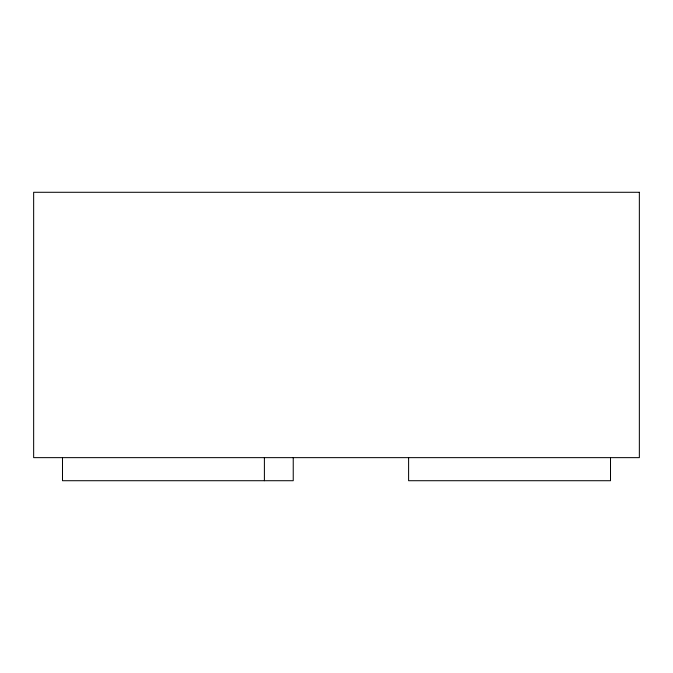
<?xml version="1.0" encoding="UTF-8"?>
<svg xmlns="http://www.w3.org/2000/svg" width="673" height="673" viewBox="0 0 673 673"><rect width="100%" height="100%" fill="white"/><g stroke="black" fill="none" stroke-linecap="round" stroke-linejoin="round"><path stroke-width="1.01" d="M610.504 457.64L610.504 480.715L408.604 480.715L408.604 457.64M293.235 457.64L293.235 480.715L62.496 480.715L62.496 457.64M264.396 457.64L264.396 480.715M639.35 192.285L33.65 192.285L33.65 457.64L639.35 457.64L639.35 192.285"/></g></svg>
